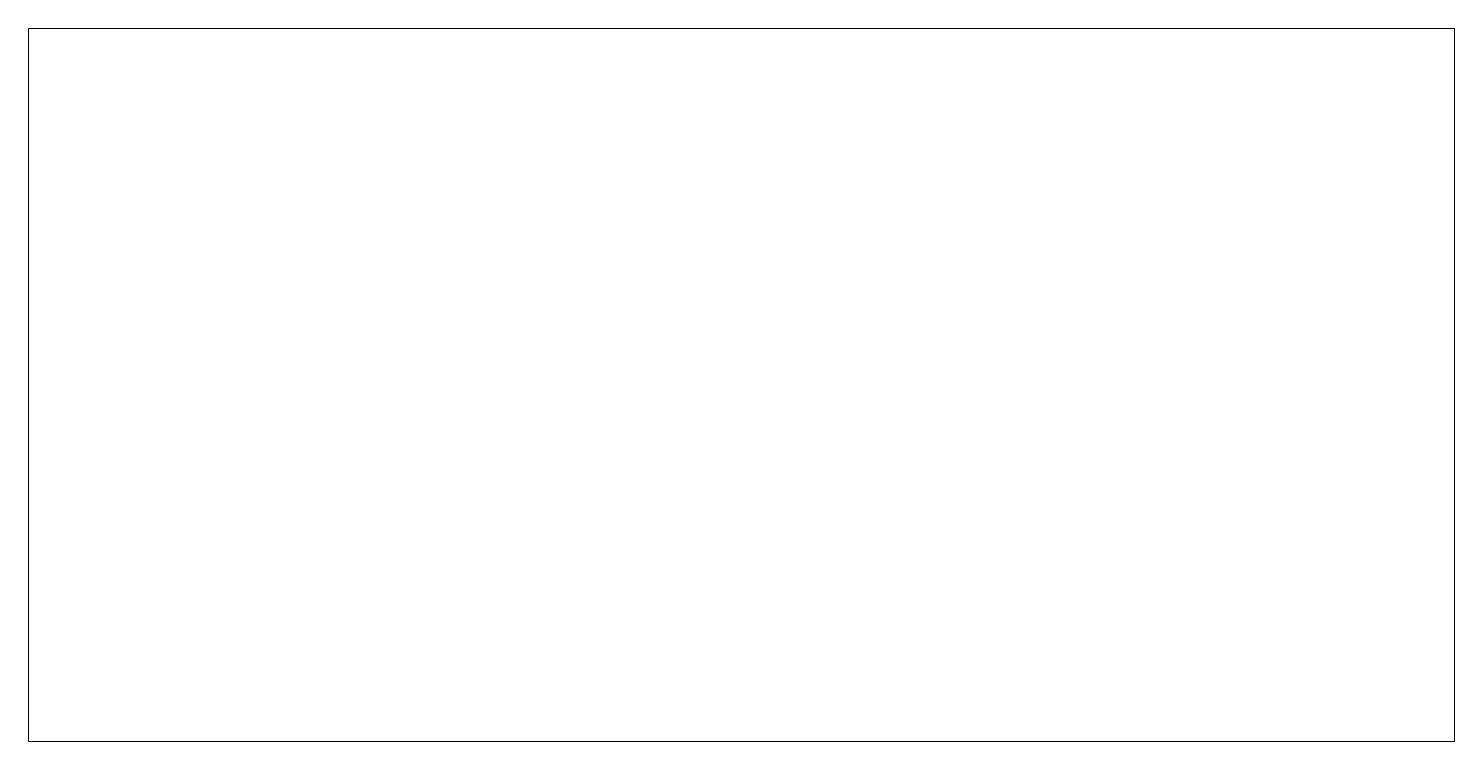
# Paper-space layout 'Rosetta-Sheet-F' of a CAD drawing. Header units: inches. Extents: x 1270 to 1778, y 762 to 1016.
import ezdxf

# ---------------------------------------------------------------- set-up
doc = ezdxf.new("R2010")
doc.units = ezdxf.units.IN
doc.layers.add('Rosetta-Visible-V', color=7, linetype='Continuous', lineweight=5)

psp = doc.layouts.new('Rosetta-Sheet-F')

# ---------------------------------------------------------------- wipeouts: each hides what was drawn before it
at = {"color": 255, "linetype": 'Continuous', "lineweight": 5, "transparency": 33554687}
psp.add_wipeout([(1270, 1016), (1778, 1016), (1778, 762), (1270, 762)], dxfattribs=at).dxf.layer = 'Rosetta-Visible-V'

# ---------------------------------------------------------------- next in the draw order: linework, layer by layer
at = {"layer": 'Rosetta-Visible-V', "color": 7, "linetype": 'Continuous', "lineweight": 5, "transparency": 33554687, "flags": 128}
psp.add_lwpolyline([(1270, 1016), (1778, 1016), (1778, 762), (1270, 762)], close=True, dxfattribs=at)

doc.saveas('drawing.dxf')
